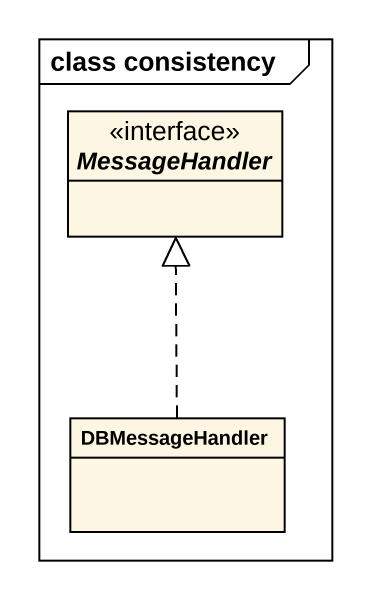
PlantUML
@startuml
mainframe class consistency
hide circle
hide empty members
interface MessageHandler
class DBMessageHandler
DBMessageHandler .up.|> MessageHandler
@enduml
